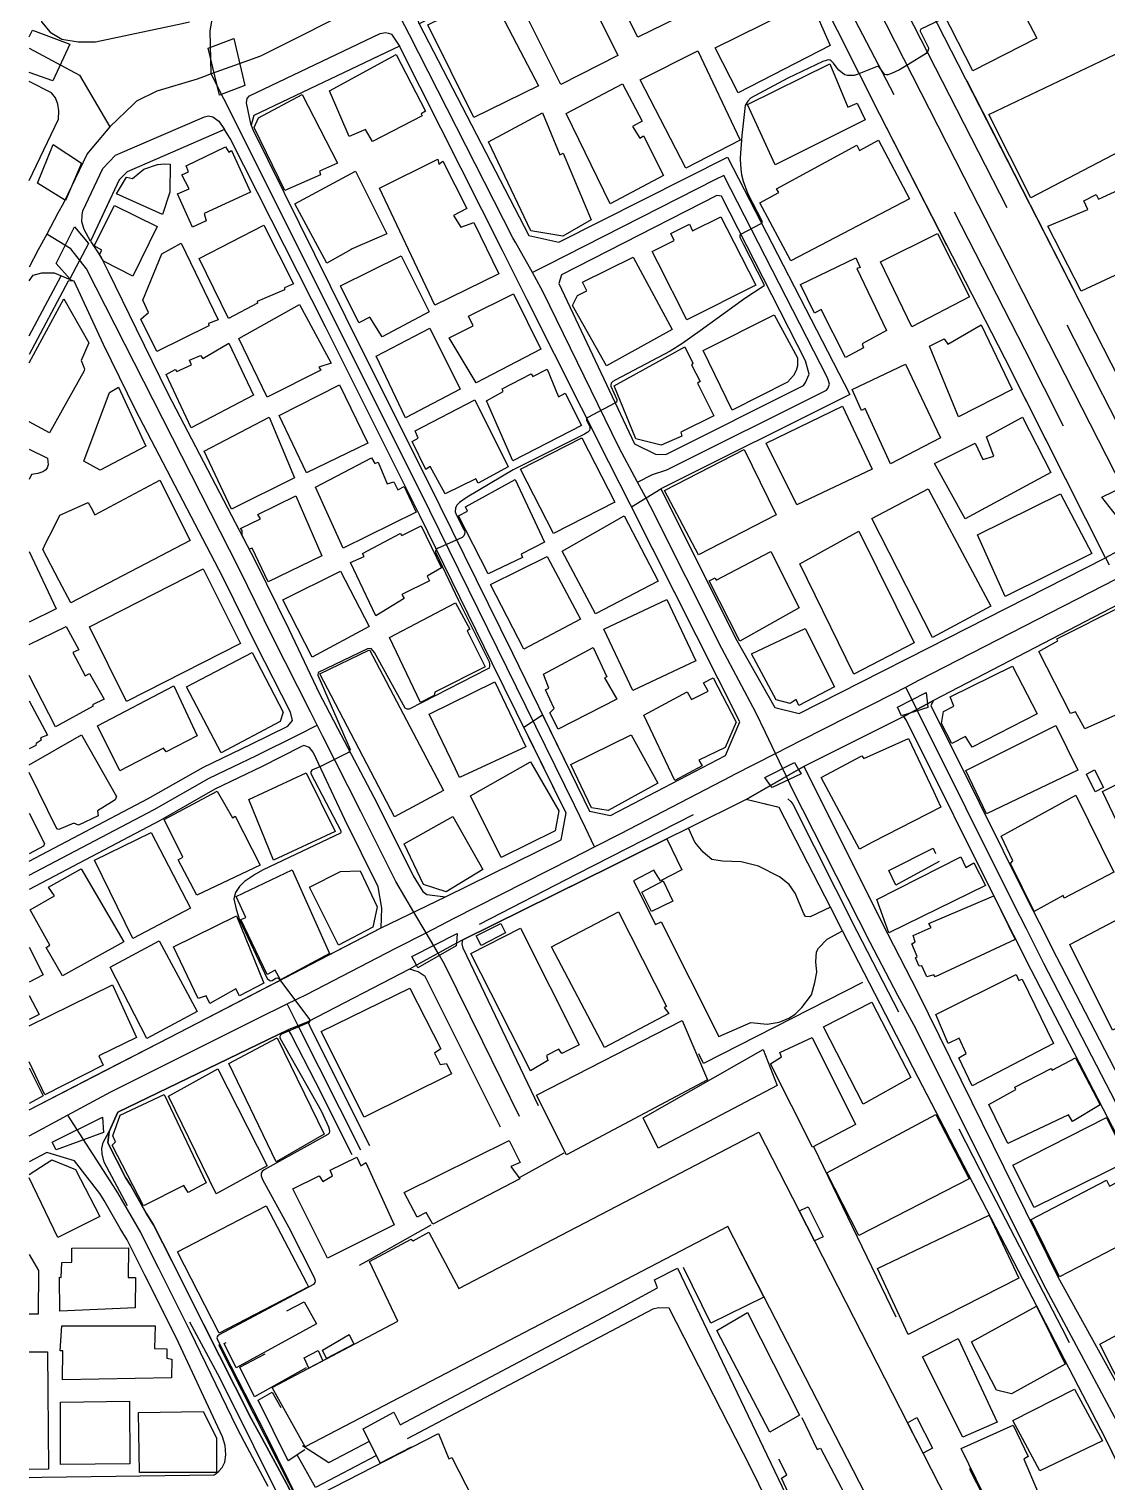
# Model space of a CAD drawing. Header units: millimetres. Extents: x 198785 to 203305, y 542885 to 545889.
# Drawn here: x 198795.4 to 198959, y 543086.5 to 543307 of the extents above; entities that cross this region are included whole.
import ezdxf

# ---------------------------------------------------------------- set-up
doc = ezdxf.new("R2010")
doc.units = ezdxf.units.MM
for name, pattern in [('FENCE_25K', [54.3, 28.7, -9.2, -16.4]), ('HIDDEN_BULD_25K', [28.8, 18.4, -10.4]), ('HIDDEN_IN_25K', [56.5, 36.5, -20])]:
    doc.linetypes.add(name, pattern=pattern)
for name, color, linetype in [('A0013114', 253, 'Continuous'), ('A0013117', 253, 'Continuous'), ('A0013118', 253, 'Continuous'), ('A0023214', 253, 'Continuous'), ('A0023217', 253, 'Continuous'), ('A0033324', 253, 'Continuous'), ('A0033327', 253, 'Continuous'), ('A0043325', 253, 'Continuous'), ('A0053326', 253, 'Continuous'), ('B0014111', 253, 'Continuous'), ('B0014112', 253, 'Continuous'), ('B0014113', 253, 'Continuous'), ('B0014115', 253, 'Continuous'), ('B0014116', 253, 'Continuous'), ('B0024120', 253, 'Continuous'), ('C0393323', 253, 'Continuous'), ('F0017111', 253, 'Continuous')]:
    doc.layers.add(name, color=color, linetype=linetype)

msp = doc.modelspace()

# ---------------------------------------------------------------- linework, layer by layer
at = {"layer": 'A0013114'}
for points in [[(198816.55, 543447.89), (198814, 543429.07), (198810.72, 543405.39), (198810.6, 543404.55), (198810.12, 543397.74), (198809.77, 543392.74), (198809.74, 543387.57), (198809.99, 543386.13), (198809.83, 543366.45), (198809.63, 543364.19), (198809.15, 543358.8), (198807.99, 543345.7), (198805.49, 543332.89), (198797.28, 543311.68), (198796.93, 543310.69), (198796.9, 543309.64), (198797.28, 543308.12), (198798.55, 543306.56), (198800.33, 543305.51), (198802.82, 543305.08), (198805.45, 543305.08), (198818.59, 543307.9), (198819.72, 543308.14)], [(198917.05, 543339.47), (198952.54, 543270.13), (198971.29, 543233.38)], [(198958.76, 543226.75), (198943.52, 543256.95), (198924.49, 543294.06), (198908.44, 543325.94), (198898.05, 543328.88), (198876.17, 543318.57), (198854.59, 543307.83)], [(198851.58, 543304.45), (198829.49, 543293.89)], [(198795.37, 543284.03), (198799.86, 543293.34), (198799.9, 543294.61), (198799.75, 543295.64), (198799.4, 543296.57), (198798.78, 543297.33), (198795.37, 543299.08)], [(198825.05, 543291.79), (198816, 543287.86), (198810.24, 543285.35), (198809.05, 543284.14), (198804.71, 543274.84)], [(198801.7, 543268.82), (198801.31, 543268.78), (198795.37, 543257.65)]]:
    msp.add_lwpolyline(points, dxfattribs=at)
at = {"layer": 'A0013117'}
for points in [[(198854.59, 543307.83), (198871.2, 543275.68), (198875.78, 543274.68), (198901.36, 543287.58), (198919.96, 543251.56), (198891.25, 543237.25), (198902.8, 543214.2), (198908.55, 543204.06), (198912.26, 543203.15), (198924.79, 543209.51), (198928.82, 543211.55), (198958.76, 543226.75)], [(198829.49, 543293.89), (198829.09, 543292.47), (198829.31, 543291.78), (198843.38, 543263.35), (198857.73, 543234.68), (198868.73, 543212.27), (198879.58, 543190.1), (198880.44, 543188.29), (198883.62, 543187.67), (198901.07, 543196.74), (198903.23, 543201.87), (198886.64, 543234.81), (198883.38, 543241.29), (198870.98, 543265.92), (198867.21, 543273.41), (198851.58, 543304.45)], [(198804.71, 543274.84), (198806.32, 543272.38), (198807.4, 543270.24), (198811.63, 543261.54), (198816.45, 543251.72), (198829.7, 543226.31), (198834.79, 543215.96), (198839.45, 543206.13), (198840.34, 543204.42), (198842.18, 543200.89), (198848.21, 543189.47), (198853.68, 543178.5), (198855.13, 543176.09), (198855.76, 543175.68), (198858.58, 543175.32), (198876.15, 543183.97), (198876.89, 543188.04), (198876.69, 543188.39), (198865.67, 543210.77), (198854.68, 543233.17), (198840.34, 543261.83), (198825.9, 543290.41), (198825.05, 543291.79)], [(198899.74, 543281.77), (198876.16, 543269.71), (198875.77, 543268.43), (198887.27, 543244.09), (198890.46, 543242.52), (198892.01, 543242.44), (198912.91, 543252.92), (198913.21, 543253.39), (198913.76, 543254.67), (198913.2, 543256.66), (198900.46, 543281.66), (198900.18, 543281.7), (198899.74, 543281.77)], [(198795.37, 543180.73), (198813.47, 543190.24), (198821.83, 543194.99), (198829.07, 543198.49), (198834.64, 543201.2), (198835.33, 543202.09), (198835.03, 543203.33), (198829.85, 543213.54), (198824.8, 543223.83), (198811.54, 543249.24), (198806.69, 543259.13), (198802.22, 543268.74), (198801.7, 543268.82)], [(198962.05, 543220.41), (198932.64, 543205.12), (198932.26, 543204.36), (198939.57, 543189.61), (198946.81, 543175.06), (198948.7, 543171.39), (198951.32, 543166.17), (198997.14, 543077.69), (199005.24, 543062.14), (199006.98, 543058.75), (199010.68, 543052.84), (199013.49, 543051.88)], [(199005.28, 543049.41), (199004.61, 543051.29), (199005.34, 543051.69), (199004.07, 543054.78), (199003.11, 543056.88), (199001.42, 543060.16), (198993.33, 543075.71), (198947.49, 543164.22), (198944.86, 543169.44), (198942.98, 543173.12), (198928.55, 543202.07), (198928.37, 543202.39), (198928.15, 543202.69), (198912.94, 543195.08), (198925.66, 543169.72), (198930.23, 543160.88), (198951.53, 543117.6), (198965.87, 543091.59), (198987.37, 543049.86), (198989.68, 543044.86)], [(198795.37, 543142.98), (198805.35, 543148.12), (198816.71, 543153.97), (198831.38, 543161.56), (198834.18, 543163.02), (198848.81, 543170.6), (198848.92, 543173.57), (198848.38, 543176.8), (198843.29, 543187.02), (198838.49, 543197.25), (198837.93, 543197.96), (198837.07, 543198.29), (198836.64, 543198.05), (198830.74, 543195.07), (198823.59, 543191.63), (198815.29, 543186.9), (198795.37, 543176.43)], [(198917, 543173.72), (198909.2, 543188.86), (198904.2, 543190.07), (198895.44, 543185.72)], [(198872.71, 543143.56), (198861.27, 543167.5), (198861.13, 543168.18), (198861.22, 543168.8), (198879.63, 543177.88), (198883.6, 543179.85), (198887.05, 543181.56), (198892.18, 543184.1)], [(198983.25, 543041.68), (198983.62, 543042.48), (198983.89, 543043.23), (198983.55, 543044.23), (198961.47, 543087.44), (198958.81, 543092.97), (198930.32, 543147.86), (198918.85, 543170.13)], [(198866.92, 543140.36), (198855.49, 543163.19), (198854.41, 543163.91), (198853.09, 543164.32), (198837.7, 543156.34), (198837.97, 543155.67), (198841.46, 543148.63), (198847.06, 543137.55)], [(198870.1, 543021.56), (198867.33, 543023.36), (198859.9, 543036.59), (198855.1, 543045.95), (198853.18, 543049.69), (198836.26, 543082.7), (198834.45, 543086.23), (198830.73, 543093.1), (198829.1, 543096.11), (198821.83, 543110.44), (198817.07, 543119.95), (198814.28, 543125.49), (198813.15, 543127.3), (198810.75, 543131.52), (198810.03, 543132.7), (198807.31, 543137.98), (198807.54, 543139.69), (198808.84, 543142.63), (198834.7, 543155.12), (198835.21, 543154.24), (198838.78, 543147.28), (198844.38, 543136.2)], [(198795.37, 543087.18), (198797.29, 543087.19), (198823.49, 543087.54), (198823.78, 543087.76), (198824.17, 543088.12), (198824.69, 543088.69), (198825.09, 543089.47), (198825.26, 543090.59), (198825.12, 543092.03), (198824.71, 543093.32), (198817.7, 543108.4), (198812.96, 543117.89), (198810.27, 543123.23), (198809.2, 543124.95), (198806.79, 543129.18), (198806.13, 543130.25), (198802.25, 543135.22), (198798.07, 543136.5), (198795.37, 543135.05)]]:
    msp.add_lwpolyline(points, dxfattribs=at)
at = {"layer": 'A0013118'}
for points in [[(198892.18, 543184.1), (198894.45, 543179.4), (198891.19, 543177.73), (198890.19, 543179.36), (198887.1, 543177.74), (198890.46, 543171.11), (198891.32, 543171.51), (198900.04, 543154.11), (198904.92, 543156.21), (198907.42, 543155.98), (198909.21, 543156.29), (198910.67, 543156.87), (198911.67, 543157.5), (198912.65, 543158.5), (198914.12, 543160.43), (198914.64, 543162.3), (198914.96, 543163.89), (198914.78, 543165.46), (198914.9, 543166.97), (198915.17, 543167.52), (198916.52, 543168.86), (198918.85, 543170.13)], [(198917, 543173.72), (198913.94, 543172.27), (198913.21, 543172.31), (198912.94, 543172.74), (198911.65, 543175.86), (198910.74, 543177.17), (198909.26, 543178.33), (198906.07, 543179.97), (198903.44, 543180.64), (198900.61, 543180.72), (198898.98, 543180.97), (198897.71, 543182.1), (198896.4, 543183.61), (198895.44, 543185.72)], [(198851.69, 543095.14), (198882.58, 543111.48), (198890.76, 543115.95), (198890.32, 543117.15), (198893.8, 543118.92), (198912.47, 543079.9), (198933.6, 543039.68), (198936.16, 543039.07), (198940.85, 543041.27)], [(198917.72, 543028.36), (198919.06, 543032.22), (198918.89, 543033.37), (198890.56, 543028.5), (198888.78, 543037.89), (198924.34, 543048.93), (198904.92, 543088.64), (198892.54, 543112.86), (198890.93, 543112.89), (198890.07, 543112.73), (198852.76, 543093)], [(198836.86, 543092.01), (198840.87, 543089.42), (198847.02, 543092.67)], [(198848.08, 543090.52), (198838.87, 543085.65), (198836.06, 543090.58)]]:
    msp.add_lwpolyline(points, dxfattribs=at)
at = {"layer": 'A0023214'}
for points in [[(198909.32, 543338.96), (198901.47, 543338.26), (198893.36, 543335.16), (198872.93, 543325.27), (198853.76, 543315.61), (198851.28, 543314.01), (198849.62, 543312.93), (198847.52, 543311.57), (198846.76, 543311.08), (198830.48, 543302.92), (198828.7, 543302.27), (198823.03, 543300.22), (198821.85, 543299.79), (198820.88, 543299.44), (198814.78, 543297.62), (198811.69, 543296.08), (198811.23, 543295.64), (198807.61, 543292.19)], [(198913.66, 543330.92), (198937.24, 543284.62), (198944.72, 543269.99), (198945.49, 543268.47), (198946.24, 543267), (198956.38, 543247.18), (198965.1, 543230.11), (198966.76, 543226.86), (198968.4, 543223.64), (198993.52, 543174.06), (198994.67, 543171.8), (198995.55, 543170.15), (199002.04, 543158.03), (199003.32, 543155.64), (199004.59, 543153.16), (199020.21, 543122.74), (199021.18, 543120.84), (199022.05, 543119.13), (199026.92, 543109.45), (199031.23, 543100.95), (199032.69, 543098.07), (199034.46, 543094.58), (199046.85, 543070.6)], [(198795.37, 543304.14), (198803.04, 543300.02), (198807.61, 543292.19)], [(198807.61, 543292.19), (198805.16, 543289.26), (198804.18, 543288.08), (198800.59, 543280.62), (198799.76, 543279.07), (198798.06, 543275.9), (198796.77, 543273.52), (198795.37, 543270.91)]]:
    msp.add_lwpolyline(points, dxfattribs=at)
at = {"layer": 'A0023217'}
for points in [[(198881.21, 543182.89), (198879.81, 543185.78), (198878.14, 543189.24), (198856.2, 543233.92), (198826.83, 543292.63), (198823.03, 543300.22), (198822.86, 543306.78), (198823.28, 543309.02), (198823.45, 543309.92), (198829.04, 543327.7), (198833.21, 543349.35), (198834.45, 543362.66), (198835.33, 543363.86), (198836.43, 543365.32), (198875.89, 543387.04), (198882.5, 543390.67)], [(198871.76, 543270.06), (198869.24, 543274.56), (198868.8, 543275.34), (198853.09, 543306.14), (198849.62, 543312.93)], [(198887.71, 543238.27), (198889.99, 543239.42), (198892.19, 543240.13), (198916.43, 543252.24), (198916.59, 543252.47), (198916.86, 543253.11), (198916.76, 543253.46), (198916.58, 543254.11), (198900.8, 543284.81), (198899.58, 543284.19), (198874.02, 543271.21), (198871.76, 543270.06)], [(198839.11, 543201.35), (198838.08, 543203.37), (198832.32, 543214.75), (198827.25, 543225.07), (198804.11, 543270.65), (198803.19, 543271.8), (198801.72, 543273.66), (198798.06, 543275.9)], [(198887.71, 543238.27), (198885.35, 543242.71), (198884.91, 543243.54), (198873.37, 543267.17), (198871.76, 543270.06)], [(198928.44, 543207.14), (198930.44, 543208.17), (198960.4, 543223.58), (198966.76, 543226.86), (198973.06, 543230.11), (198974.32, 543230.76), (199022.48, 543256.12), (199024.07, 543256.88), (199028.51, 543258.99)], [(198908.65, 543197.08), (198907.16, 543200.23), (198905.7, 543203.31), (198900.52, 543212.99), (198889.63, 543234.67), (198888.91, 543236.02), (198887.71, 543238.27)], [(198908.65, 543197.08), (198912.6, 543199.09), (198926.46, 543206.13), (198928.44, 543207.14)], [(199009.93, 543047.08), (199008.44, 543050.36), (199005.05, 543057.81), (199003.33, 543061.15), (198995.23, 543076.7), (198949.41, 543165.19), (198946.78, 543170.42), (198944.9, 543174.09), (198930.23, 543203.54), (198928.44, 543207.14)], [(198795.37, 543178.58), (198814.38, 543188.57), (198822.71, 543193.31), (198829.9, 543196.78), (198836.31, 543199.96), (198839.11, 543201.35)], [(198855.62, 543169.85), (198853.77, 543172.99), (198851.03, 543177.65), (198845.75, 543188.24), (198839.92, 543199.74), (198839.11, 543201.35)], [(198881.21, 543182.89), (198885.17, 543184.91), (198901.91, 543193.63), (198902.41, 543193.88), (198908.65, 543197.08)], [(198989.27, 543039.63), (198988.47, 543041.19), (198961.28, 543094.2), (198949.36, 543116.48), (198929.97, 543155.33), (198927.21, 543160.33), (198923.04, 543168.39), (198911.1, 543191.9), (198910.31, 543193.57), (198908.65, 543197.08)], [(198855.62, 543169.85), (198859.9, 543172.06), (198877.77, 543181.13), (198881.21, 543182.89)], [(198834.53, 543159.05), (198835.92, 543159.72), (198837.59, 543160.53), (198850.95, 543167.46), (198855.62, 543169.85)], [(198869.82, 543141.96), (198864.26, 543153.31), (198858.41, 543165.1), (198857.46, 543166.73), (198855.62, 543169.85)], [(198801.19, 543142.17), (198807.11, 543145.36), (198807.76, 543145.71), (198831.47, 543157.56), (198833.05, 543158.32), (198834.53, 543159.05)], [(198845.72, 543136.87), (198836.2, 543155.73), (198834.53, 543159.05)], [(198795.37, 543139.04), (198796.24, 543139.49), (198801.19, 543142.17)], [(198801.19, 543142.17), (198803.03, 543139.32), (198808.08, 543131.47), (198808.77, 543130.35), (198812.28, 543124.36), (198815.02, 543118.92), (198819.77, 543109.42), (198826.9, 543094.71), (198828.04, 543092.59), (198831.63, 543085.86)]]:
    msp.add_lwpolyline(points, dxfattribs=at)
at = {"layer": 'A0033324', "linetype": 'HIDDEN_IN_25K', "flags": 128}
for points in [[(198971.29, 543233.38), (198970.31, 543232.76), (198969, 543232.53), (198968.41, 543232.61), (198967.89, 543232.79), (198946.77, 543274.17), (198914.88, 543336.47), (198914.8, 543336.98), (198914.91, 543337.73), (198915.39, 543338.61), (198917.05, 543339.47), (198949.71, 543275.68), (198971.29, 543233.38)], [(198909.44, 543329.29), (198911.71, 543325.66), (198927.43, 543295.55), (198946.46, 543258.45), (198960.97, 543229.7), (198961.05, 543229.03), (198960.98, 543228.34), (198960.64, 543227.78), (198958.76, 543226.75), (198943.52, 543256.95), (198924.49, 543294.06), (198908.44, 543325.94), (198898.05, 543328.88), (198876.17, 543318.57), (198854.59, 543307.83), (198854.16, 543309.4), (198854.21, 543310.36), (198854.59, 543311.19), (198873.2, 543320.44), (198877.8, 543322.83), (198897.24, 543332.62), (198898.67, 543332.45), (198907.19, 543330.36), (198908.74, 543329.72), (198909.44, 543329.29)], [(198829.49, 543293.89), (198829.09, 543292.47), (198828.39, 543295.84), (198828.45, 543296.5), (198828.81, 543296.89), (198848.64, 543306.37), (198849.48, 543306.52), (198849.95, 543306.43), (198850.37, 543306.26), (198851.58, 543304.45), (198829.49, 543293.89)], [(198805.71, 543276.99), (198804.71, 543274.84), (198803.75, 543276.6), (198803.4, 543277.78), (198803.44, 543278.77), (198803.54, 543279.43), (198806.55, 543285.87), (198808.5, 543287.87), (198821.98, 543293.73), (198822.59, 543293.84), (198823.24, 543293.69), (198824.19, 543293.06), (198825.05, 543291.79), (198810.24, 543285.35), (198809.05, 543284.14), (198805.71, 543276.99)], [(198799.17, 543270.05), (198802.22, 543268.74), (198801.7, 543268.82), (198801.31, 543268.78), (198795.37, 543257.65)], [(198795.37, 543268.8), (198796, 543269.66), (198797.33, 543270.05), (198799.17, 543270.05)], [(198910.52, 543190.18), (198911, 543189.79), (198911.27, 543189.35), (198920.99, 543170.07), (198931.51, 543149.75), (198940.73, 543131.78), (198952.12, 543109.83), (198961.04, 543092.1), (198970.46, 543073.74), (198982.32, 543050.24), (198985.81, 543043.63), (198985.91, 543042.82), (198985.91, 543042.07), (198985.82, 543041.45), (198985.11, 543039.84), (198984.06, 543038.4), (198982.57, 543037.28), (198980.46, 543036.01), (198978.56, 543035.24), (198956.28, 543032.15), (198932.37, 543028.77), (198931.31, 543028.65), (198930.64, 543028.71), (198927.99, 543030.15), (198954.36, 543033.65), (198971.96, 543036.09), (198978.95, 543037.05), (198981.22, 543038.62), (198982.76, 543040.6), (198983.25, 543041.68), (198983.62, 543042.48), (198983.89, 543043.23), (198983.55, 543044.23), (198961.47, 543087.44), (198958.81, 543092.97), (198930.32, 543147.86), (198918.85, 543170.13), (198917, 543173.72), (198909.2, 543188.86), (198904.2, 543190.07), (198895.44, 543185.72), (198892.18, 543184.1), (198883.6, 543179.85), (198861.22, 543168.8), (198861.21, 543169.69), (198861.6, 543170.07), (198878.56, 543178.79), (198897.21, 543188.33), (198903.88, 543191.78), (198904.75, 543191.96), (198907.86, 543191.25), (198909.8, 543190.56), (198910.52, 543190.18)], [(198867.33, 543023.36), (198870.1, 543021.56), (198917.72, 543028.36), (198917.9, 543026.85), (198917.78, 543026.73), (198910.23, 543025.41), (198871.49, 543019.87), (198870.94, 543019.86), (198869.78, 543020.18), (198864.88, 543022.95), (198864.04, 543024.57), (198849.38, 543053.27), (198834.7, 543081.48), (198824.37, 543102.16), (198811.44, 543126.32), (198806.75, 543135.01), (198806.48, 543136.3), (198806.44, 543137.11), (198806.61, 543138), (198807.54, 543139.69), (198807.31, 543137.98), (198810.03, 543132.7), (198810.75, 543131.52), (198813.15, 543127.3), (198814.28, 543125.49), (198817.07, 543119.95), (198821.83, 543110.44), (198829.1, 543096.11), (198830.73, 543093.1), (198834.45, 543086.23), (198836.26, 543082.7), (198853.18, 543049.69), (198855.1, 543045.95), (198859.9, 543036.59), (198867.33, 543023.36)]]:
    msp.add_lwpolyline(points, dxfattribs=at)
at = {"layer": 'A0033327'}
msp.add_lwpolyline([(198795.37, 543260.48), (198800.24, 543269.59)], dxfattribs=at)
at = {"layer": 'A0043325'}
for points in [[(198795.37, 543305.83), (198795.87, 543306.86), (198801.57, 543304.74)], [(198828.14, 543298.47), (198824.27, 543297.01), (198822.54, 543304.12), (198826.45, 543305.61), (198828.14, 543298.47)], [(198801.57, 543304.74), (198798.99, 543299.19), (198795.37, 543300.44)], [(198803.31, 543286.68), (198800.91, 543281.02), (198796.64, 543283.63), (198799.01, 543289.5), (198803.31, 543286.68)], [(198804.37, 543274.48), (198801.55, 543269.1), (198799.47, 543271.47), (198802.28, 543276.99), (198804.37, 543274.48)], [(198966.81, 543233.21), (198962.08, 543231.04), (198958.17, 543235.98), (198963.43, 543238.51), (198966.81, 543233.21)], [(198929.05, 543203.18), (198927.8, 543202.78), (198927.17, 543204.1), (198931.53, 543206.31), (198931.71, 543204.62), (198931.77, 543204.05), (198929.05, 543203.18)], [(198912.54, 543193.97), (198908.15, 543191.89), (198907.92, 543192.2), (198907.02, 543193.4), (198911.54, 543195.7), (198912.16, 543194.63), (198912.54, 543193.97)], [(198860.2, 543167.88), (198854.39, 543164.52), (198854.18, 543164.92), (198853.47, 543166.25), (198860.36, 543169.76), (198860.23, 543168.25), (198860.2, 543167.88)], [(198806.68, 543139.52), (198799.47, 543136.91), (198798.87, 543138.07), (198806.53, 543141.87), (198806.68, 543139.52)]]:
    msp.add_lwpolyline(points, dxfattribs=at)
at = {"layer": 'A0053326'}
for points in [[(198795.37, 543142.98), (198816.71, 543153.97), (198848.81, 543170.6), (198858.58, 543175.32), (198876.15, 543183.97), (198876.89, 543188.04), (198876.69, 543188.39), (198870.45, 543201.06), (198873.29, 543202.95), (198879.58, 543190.1), (198880.44, 543188.29), (198883.62, 543187.67), (198901.07, 543196.74), (198903.23, 543201.87), (198886.8, 543234.5), (198891.25, 543237.25), (198902.8, 543214.2), (198908.55, 543204.06)], [(198908.55, 543204.06), (198912.26, 543203.15), (198924.79, 543209.51), (198928.82, 543211.55), (198958.76, 543226.75), (198959.29, 543225.72)], [(198962.05, 543220.41), (198932.64, 543205.12), (198931.71, 543204.62), (198929.05, 543203.18), (198928.15, 543202.69), (198912.94, 543195.08), (198912.16, 543194.63), (198907.92, 543192.2), (198904.2, 543190.07), (198895.44, 543185.72), (198892.18, 543184.1), (198887.05, 543181.56), (198883.6, 543179.85), (198879.63, 543177.88), (198861.22, 543168.8), (198860.23, 543168.25), (198854.18, 543164.92), (198853.09, 543164.32), (198837.7, 543156.34), (198834.7, 543155.12), (198808.84, 543142.63), (198807.54, 543139.69), (198807.31, 543137.98), (198810.03, 543132.7), (198810.75, 543131.52), (198813.15, 543127.3), (198814.28, 543125.49), (198817.07, 543119.95), (198821.83, 543110.44), (198829.1, 543096.11), (198834.45, 543086.23)], [(198993.33, 543075.71), (198947.49, 543164.22), (198944.86, 543169.44), (198942.98, 543173.12), (198928.55, 543202.07), (198928.37, 543202.39), (198928.15, 543202.69), (198929.05, 543203.18), (198931.71, 543204.62), (198932.64, 543205.12), (198932.26, 543204.36), (198939.57, 543189.61), (198946.81, 543175.06), (198948.7, 543171.39), (198951.32, 543166.17), (198997.14, 543077.69)], [(198983.55, 543044.23), (198961.47, 543087.44), (198958.81, 543092.97), (198930.32, 543147.86), (198918.85, 543170.13), (198917, 543173.72), (198909.2, 543188.86), (198904.2, 543190.07), (198907.92, 543192.2), (198912.16, 543194.63), (198912.94, 543195.08), (198925.66, 543169.72), (198930.23, 543160.88), (198951.53, 543117.6), (198965.87, 543091.59), (198987.37, 543049.86)], [(198795.37, 543087.18), (198797.29, 543087.19), (198823.49, 543087.54), (198823.78, 543087.76), (198824.17, 543088.12), (198824.69, 543088.69), (198825.09, 543089.47), (198825.26, 543090.59), (198825.12, 543092.03), (198824.71, 543093.32), (198817.7, 543108.4), (198812.96, 543117.89), (198810.27, 543123.23), (198809.2, 543124.95), (198806.79, 543129.18), (198806.13, 543130.25), (198802.25, 543135.22), (198798.07, 543136.5), (198795.37, 543135.05)]]:
    msp.add_lwpolyline(points, dxfattribs=at)
at = {"layer": 'B0014111'}
for points in [[(198909.66, 543315.87), (198907.86, 543314.94), (198907.33, 543315.74), (198897.39, 543310.38), (198897.46, 543309.66), (198896.28, 543309.07), (198895.78, 543309.7), (198887.77, 543305.78), (198883.18, 543314.94), (198904.68, 543325.75), (198909.66, 543315.87)], [(198884.73, 543303), (198876.08, 543298.63), (198868.27, 543314.23), (198877.09, 543318.44), (198884.73, 543303)], [(198872.68, 543298.42), (198862.89, 543293.62), (198855.9, 543307.68), (198865.42, 543312.38), (198872.68, 543298.42)], [(198916.94, 543304.52), (198902.98, 543297.35), (198899.53, 543304.21), (198913.96, 543311.32), (198916.94, 543304.52)], [(198855.02, 543293.85), (198847.48, 543289.96), (198846.45, 543291.81), (198843.97, 543290.72), (198840.97, 543297.68), (198851.1, 543303.19), (198855.53, 543294.59), (198854.88, 543294.17), (198855.02, 543293.85)], [(198916.9, 543301.78), (198919.62, 543295.16), (198921.05, 543295.8), (198922.27, 543293.23), (198908.63, 543286.44), (198904.4, 543295.6), (198916.9, 543301.78)], [(198839.59, 543284.92), (198834.18, 543282.55), (198829.56, 543292.07), (198830.18, 543293.57), (198836.82, 543297.08), (198842.18, 543286.67), (198839.46, 543285.44), (198839.59, 543284.92)], [(198825.2, 543289.17), (198825.67, 543288.37), (198826.12, 543288.62), (198828.97, 543282.26), (198821.95, 543279.03), (198822.23, 543277.94), (198820.18, 543276.98), (198817.92, 543282.03), (198819.67, 543282.77), (198818.54, 543284.92), (198819.56, 543285.34), (198819.24, 543286.27), (198825.2, 543289.17)], [(198816.81, 543286.54), (198816.76, 543282.27), (198815.63, 543278.89), (198808.62, 543282.02), (198810.17, 543284.53), (198811.08, 543284.36), (198812.78, 543285.78), (198814.84, 543286.49), (198815.9, 543286.58), (198816.81, 543286.54)], [(198963.32, 543283.78), (198969.55, 543271.64), (198962.03, 543267.84), (198960.91, 543269.97), (198955.08, 543267.27), (198950.01, 543277.1), (198956.06, 543279.63), (198955.46, 543280.94), (198957.31, 543281.92), (198957.68, 543281.19), (198963.32, 543283.78)], [(198814.83, 543277.06), (198811.1, 543269.52), (198806.65, 543271.79), (198806.07, 543272.83), (198806.44, 543273.49), (198805.26, 543274.13), (198808.36, 543280.27), (198814.83, 543277.06)], [(198938.12, 543266.41), (198929.34, 543261.85), (198924.58, 543271.7), (198933.24, 543276.01), (198938.12, 543266.41)], [(198795.37, 543256.38), (198800.63, 543266.1), (198804.45, 543259.39), (198803.28, 543256.74), (198803.8, 543255.46), (198803.72, 543255.14)], [(198939.86, 543262.16), (198944.57, 543252.31), (198936.45, 543248.15), (198932.05, 543258.9), (198934.25, 543260.02), (198934.83, 543259.2), (198939.86, 543262.16)], [(198803.72, 543255.14), (198798.48, 543245.74), (198795.37, 543247.4)], [(198795.37, 543243.27), (198798.15, 543241.91), (198798.28, 543240.89), (198798.12, 543240.42), (198797.93, 543240.13), (198797.44, 543239.81), (198796.68, 543239.59), (198795.75, 543239.44)], [(198795.75, 543239.44), (198795.37, 543238.66)], [(198956.66, 543227.41), (198943.54, 543220.91), (198939.32, 543230.24), (198951.92, 543236.5), (198956.66, 543227.41)], [(198968.51, 543205.88), (198961.92, 543202.26), (198961.18, 543203.3), (198955.62, 543200.82), (198954.19, 543203.39), (198953.46, 543203.11), (198948.64, 543212.55), (198951.52, 543214.15), (198951.38, 543214.47), (198961.42, 543219.55), (198968.51, 543205.88)], [(198948.37, 543203.06), (198938.52, 543198.03), (198937.5, 543199.63), (198935.42, 543198.59), (198933.87, 543201.63), (198934.17, 543203.46), (198935.75, 543204.25), (198935.16, 543205.66), (198944.64, 543210.33), (198948.37, 543203.06)], [(198899.18, 543208.53), (198902.67, 543201.83), (198901.02, 543197.95), (198897.04, 543196.07), (198897.54, 543195.17), (198893.37, 543192.97), (198888.66, 543202.88), (198895.24, 543206.41), (198895.89, 543205.26), (198898.44, 543206.54), (198897.75, 543207.77), (198899.18, 543208.53)], [(198890.81, 543192.57), (198883.27, 543188.42), (198880.73, 543188.79), (198877.61, 543195.37), (198886.78, 543199.89), (198890.81, 543192.57)], [(198928.87, 543199.33), (198932.63, 543191.35), (198933.77, 543188.94), (198923.41, 543183.59), (198921.39, 543182.55), (198915.61, 543193.42), (198921.78, 543196.71), (198922.07, 543196.3), (198928.87, 543199.33)], [(198975.58, 543191.68), (198961.51, 543184.49), (198958.29, 543191.28), (198972.2, 543198.31), (198975.58, 543191.68)], [(198864.24, 543179.46), (198858.66, 543176.07), (198855.22, 543177.19), (198852.31, 543183.33), (198859.71, 543187.49), (198864.24, 543179.46)], [(198936.79, 543181.35), (198937.57, 543179.75), (198938.77, 543180.44), (198940.56, 543177.04), (198925.88, 543169.83), (198924.04, 543174.88), (198936.79, 543181.35)], [(198840.96, 543166.7), (198833.53, 543162.71), (198832.7, 543164.15), (198831.52, 543163.53), (198827.5, 543171.86), (198828.26, 543172.18), (198826.79, 543175.34), (198835.28, 543179.4), (198840.96, 543166.7)], [(198830.98, 543162.19), (198827.29, 543160.25), (198826.74, 543161.32), (198822.8, 543159.12), (198822.25, 543160.25), (198821.03, 543159.87), (198817.29, 543167.69), (198826.84, 543172.44), (198830.98, 543162.19)], [(198820.86, 543157.91), (198813.22, 543153.8), (198807.69, 543164.61), (198815.11, 543168.61), (198820.86, 543157.91)], [(198878.88, 543152.85), (198876.24, 543151.5), (198875.78, 543152.19), (198873.9, 543151.24), (198874.09, 543150.46), (198871.49, 543148.91), (198862.4, 543166.7), (198869.94, 543170.56), (198878.88, 543152.85)], [(198795.37, 543155.72), (198808.01, 543161.93), (198811.69, 543153.93), (198805.94, 543151.15), (198806.64, 543149.75)], [(198856.9, 543151.57), (198857.79, 543149.84), (198858.74, 543150), (198859.49, 543148.43), (198846.21, 543141.88), (198839.69, 543154.87), (198853.15, 543161.42), (198857.86, 543152.21), (198856.9, 543151.57)], [(198898.36, 543147.52), (198876.94, 543136.14), (198872.37, 543145.2), (198894.51, 543156.54), (198898.36, 543147.52)], [(198840.16, 543139.29), (198832.87, 543135.07), (198825.71, 543150.01), (198833.04, 543153.89), (198840.16, 543139.29)], [(198908.91, 543146.65), (198890.83, 543137.14), (198888.6, 543141.74), (198906.79, 543152.14), (198908.91, 543146.65)], [(198806.64, 543149.75), (198797.74, 543145.25), (198795.37, 543150.28)], [(198795.37, 543149.36), (198797.51, 543145.09), (198795.37, 543143.94)], [(198831.5, 543134.48), (198823.77, 543130.21), (198816.51, 543145.03), (198824.04, 543149.21), (198831.5, 543134.48)], [(198822.26, 543131.88), (198819.5, 543130.42), (198818.88, 543131.46), (198812.74, 543128.42), (198807.98, 543137.63), (198808.49, 543138.09), (198808.1, 543139.03), (198809.22, 543142.15), (198815.89, 543145.32), (198822.26, 543131.88)], [(198936.84, 543056.38), (198901.41, 543125.26), (198837.3, 543091.83), (198832.29, 543100.84), (198851.36, 543110.87), (198847.03, 543119.93), (198853.39, 543123.31), (198853.65, 543123.09), (198856.07, 543124.42), (198860.58, 543115.87), (198906.14, 543139.59), (198912.25, 543127.63)], [(198795.37, 543133.15), (198798.84, 543135.37), (198802.44, 543133.91), (198806.11, 543126.79)], [(198806.11, 543126.79), (198799.74, 543123.6), (198795.37, 543132.63)], [(198912.25, 543127.63), (198942.87, 543067.71)], [(198857.52, 543093.83), (198859.09, 543090), (198859.55, 543090.19), (198875.48, 543059.05), (198858.62, 543050.04), (198856.65, 543054.21), (198853.61, 543052.64), (198837.67, 543083.68), (198857.52, 543093.83)]]:
    msp.add_lwpolyline(points, dxfattribs=at)
at = {"layer": 'B0014112'}
for points in [[(198873.29, 543294.3), (198875.95, 543287.96), (198876.45, 543288.2), (198880.68, 543278.05), (198876.41, 543275.59), (198871.53, 543276.41), (198865.09, 543289.9), (198873.29, 543294.3)], [(198844.25, 543273.55), (198840.56, 543271.5), (198835.69, 543280.48), (198844.92, 543285.44), (198849.65, 543275.97), (198844.4, 543273.65), (198844.25, 543273.55)], [(198830.03, 543265.41), (198825.63, 543263.12), (198821.19, 543272.18), (198831.02, 543277.27), (198835.5, 543268.35), (198834.16, 543267.73), (198834.14, 543267.45), (198829.97, 543265.66), (198830.03, 543265.41)], [(198921.02, 543270.7), (198925.53, 543261.26), (198921.82, 543259.26), (198922, 543258.63), (198919.28, 543257.19), (198915.58, 543264.47), (198914.56, 543263.92), (198912.45, 543268.25), (198920.84, 543272.33), (198921.53, 543270.86), (198921.02, 543270.7)], [(198910.51, 543253.41), (198902.09, 543249.16), (198897.68, 543258.26), (198908.45, 543263.63), (198912.01, 543257.13), (198911.98, 543255.89), (198911.81, 543255.18), (198911.4, 543254.43), (198910.51, 543253.41)], [(198894.47, 543245.21), (198891.33, 543243.87), (198887.47, 543244.85), (198884.16, 543252.88), (198894.92, 543258.79), (198896.13, 543256.31), (198895.91, 543256.06), (198897.22, 543253.54), (198896.81, 543253.3), (198899.31, 543248.31), (198894.29, 543245.82), (198894.47, 543245.21)], [(198874.02, 543255.38), (198875.74, 543251.22), (198876.72, 543251.78), (198879.23, 543246.83), (198868.79, 543241.51), (198864.78, 543250.6), (198867.31, 543252.04), (198867.18, 543252.43), (198871.59, 543254.7), (198871.85, 543254.27), (198874.02, 543255.38)], [(198928.4, 543256.16), (198933.72, 543245), (198926.13, 543241.04), (198922.26, 543249.44), (198921.72, 543249.12), (198920.3, 543252.32), (198928.4, 543256.16)], [(198813.09, 543243.71), (198806.16, 543240.08), (198803.68, 543241.45), (198807.56, 543251.86), (198808.93, 543252.67), (198813.09, 543243.71)], [(198846.79, 543244.19), (198837.5, 543239.68), (198833.33, 543248.36), (198842.49, 543253.05), (198846.79, 543244.19)], [(198863.02, 543250.75), (198868.1, 543240.6), (198863.56, 543238.12), (198863.17, 543238.78), (198858.54, 543236.48), (198856.27, 543240.65), (198855.59, 543240.19), (198853.54, 543244.41), (198854.45, 543244.95), (198853.96, 543246.06), (198863.02, 543250.75)], [(198835.65, 543238.91), (198826.11, 543234.17), (198821.95, 543242.94), (198831.82, 543248.1), (198835.65, 543238.91)], [(198923.34, 543240.22), (198911.88, 543234.8), (198907.24, 543244.16), (198918.82, 543249.77), (198923.34, 543240.22)], [(198946.16, 543248.14), (198950.47, 543239.73), (198937.45, 543232.69), (198932.79, 543241.09), (198938.98, 543244.15), (198940.13, 543241.71), (198941.82, 543242.22), (198940.71, 543245.13), (198946.16, 543248.14)], [(198847.35, 543241.94), (198847.84, 543241.06), (198848.37, 543241.31), (198849.72, 543237.98), (198850.73, 543238.29), (198851.32, 543237.09), (198852.29, 543237.57), (198854.13, 543233.7), (198843.02, 543228.24), (198838.85, 543237.51), (198847.35, 543241.94)], [(198908.77, 543233.3), (198896.99, 543227.22), (198891.83, 543237.01), (198903.89, 543243.21), (198908.77, 543233.3)], [(198870.25, 543226.82), (198865.03, 543224.34), (198860.57, 543233.15), (198861.92, 543233.83), (198861.61, 543234.53), (198869.16, 543238.66), (198873.6, 543229.12), (198870.05, 543227.34), (198870.25, 543226.82)], [(198835.86, 543236.19), (198839.83, 543227.06), (198831.66, 543223.14), (198829.23, 543228.25), (198828.8, 543228.09), (198827.72, 543230.21), (198827.71, 543230.89), (198827.46, 543231.24), (198830.5, 543232.68), (198830.11, 543233.35), (198835.86, 543236.19)], [(198890.84, 543223.23), (198881.36, 543218.27), (198876.26, 543227.77), (198885.67, 543233.15), (198890.84, 543223.23)], [(198854.87, 543231.64), (198857.99, 543225.27), (198855.78, 543223.98), (198856.14, 543223.27), (198851.93, 543221.18), (198852.32, 543220.6), (198847.98, 543217.98), (198844.14, 543226.04), (198846.23, 543226.96), (198845.97, 543227.43), (198851.68, 543230.45), (198851.93, 543230.16), (198854.87, 543231.64)], [(198795.37, 543227.72), (198799.48, 543219.03)], [(198827.47, 543213.76), (198810.18, 543204.94), (198804.53, 543216.29), (198821.78, 543225.12), (198827.47, 543213.76)], [(198799.48, 543219.03), (198795.37, 543217.01)], [(198795.37, 543213.59), (198800.98, 543216.32), (198802.9, 543212.8), (198802.03, 543212.37)], [(198884.57, 543205.32), (198875.66, 543200.75), (198874.41, 543203.21), (198875.05, 543203.87), (198873.73, 543206.71), (198874.25, 543206.96), (198873.45, 543209.13), (198881.01, 543213.13), (198883.04, 543208.72), (198882.73, 543208.54), (198884.57, 543205.32)], [(198802.03, 543212.37), (198803.88, 543208.87), (198804.56, 543209.21), (198806.77, 543205.31), (198804.99, 543204.47), (198805.11, 543204.27), (198799.39, 543201.09), (198795.37, 543208.9)], [(198833.5, 543201.9), (198824.51, 543197.17), (198819.29, 543207.18), (198829.24, 543212.38), (198833.96, 543203.34), (198833.5, 543201.9)], [(198820.87, 543199.75), (198816.18, 543197.29), (198815.76, 543197.85), (198809.13, 543194.43), (198805.75, 543201.24), (198817.32, 543207.34), (198820.87, 543199.75)], [(198795.37, 543195.35), (198803.31, 543199.91), (198808.63, 543190.52), (198808.43, 543190.04), (198807.89, 543189.65), (198805.75, 543188.34), (198805.88, 543187.6)], [(198954.53, 543194.54), (198940.69, 543187.89), (198937.57, 543194.48), (198951.21, 543201.31), (198954.53, 543194.54)], [(198805.88, 543187.6), (198802.86, 543186.16), (198802.18, 543186.51), (198799.89, 543185.52), (198799.6, 543185.65), (198795.37, 543194.17)], [(198823.9, 543191.36), (198826.25, 543187.28), (198826.66, 543187.57), (198830.46, 543180.09), (198820.83, 543175.55), (198817.98, 543180.94), (198818.71, 543181.31), (198815.87, 543187.06), (198823.9, 543191.36)], [(198795.37, 543188.02), (198797.73, 543183.4), (198797.56, 543182.99)], [(198819.85, 543173.56), (198811.12, 543168.98), (198805.32, 543180.86), (198813.88, 543185.09), (198819.85, 543173.56)], [(198797.56, 543182.99), (198795.37, 543181.84)], [(198809.76, 543168.49), (198800.46, 543163.3), (198797.99, 543167.6), (198798.51, 543167.95), (198795.52, 543173.34), (198799.21, 543175.45), (198798.34, 543176.79), (198803.3, 543179.56), (198809.76, 543168.49)], [(198945.02, 543168.82), (198932.89, 543163.15), (198932.68, 543163.46), (198931.65, 543163.16), (198930.85, 543164.85), (198930.46, 543164.76), (198929.89, 543166.02), (198930.15, 543166.27), (198929.37, 543168.18), (198929.84, 543168.46), (198929.54, 543169.42), (198932.31, 543170.67), (198931.93, 543171.25), (198941.79, 543175.44), (198945.02, 543168.82)], [(198795.37, 543167.68), (198797.53, 543163.47)], [(198797.53, 543163.47), (198795.37, 543162.34)], [(198929.18, 543147.88), (198921.96, 543143.84), (198915.97, 543155.56), (198923.27, 543159.3), (198929.18, 543147.88)], [(198954.21, 543150.84), (198957.93, 543143.73), (198953.72, 543141.18), (198953.16, 543142.2), (198943.93, 543137.85), (198941.04, 543143.77), (198945.12, 543146.03), (198944.97, 543146.41), (198950.48, 543149.23), (198950.66, 543148.97), (198954.21, 543150.84)], [(198963.14, 543133.35), (198968.46, 543123.29), (198962.57, 543120.19), (198961.31, 543122.59), (198951.79, 543117.61), (198947.46, 543126.33), (198958.89, 543132.3), (198959.35, 543131.4), (198963.14, 543133.35)], [(198810.46, 543122.04), (198810.41, 543117.54), (198811.54, 543117.51), (198811.46, 543112.92), (198800.03, 543112.43), (198800.01, 543117.55), (198800.23, 543117.54), (198800.34, 543119.77), (198801.84, 543119.85), (198801.88, 543121.96), (198810.46, 543122.04)], [(198952.61, 543104.38), (198944.5, 543099.86), (198942.2, 543100.39), (198938.41, 543107.75), (198948.29, 543113.15), (198952.61, 543104.38)], [(198942.32, 543095.57), (198937.12, 543093.29), (198930.99, 543105.49), (198936.38, 543108.24), (198942.32, 543095.57)], [(198958.3, 543092.74), (198948.77, 543088.19), (198944.7, 543095.83), (198954.05, 543100.57), (198958.3, 543092.74)], [(198810.66, 543089.25), (198800.15, 543089.14), (198800.16, 543098.59), (198810.59, 543098.76), (198810.66, 543089.25)], [(198823.81, 543093.17), (198823.82, 543087.89), (198812.11, 543087.92), (198812, 543097.04), (198821.78, 543097.19), (198823.81, 543093.17)], [(198947.53, 543082.25), (198942.58, 543079.89), (198936.86, 543091.54), (198944.73, 543095.11), (198947, 543090.33), (198946.37, 543089.96), (198948.43, 543085.08), (198946.56, 543084.04), (198947.53, 543082.25)]]:
    msp.add_lwpolyline(points, dxfattribs=at)
at = {"layer": 'B0014113'}
for points in [[(198948.31, 543305.66), (198938.62, 543300.68), (198929.62, 543318.33), (198939.24, 543323.06), (198948.31, 543305.66)], [(198964.64, 543302.78), (198965.01, 543301.7), (198966.79, 543302.53), (198968.41, 543299.16), (198967.45, 543298.7), (198969.98, 543293.22), (198947.41, 543281.4), (198941.05, 543294.04), (198964.44, 543305.2), (198965.33, 543303.21), (198964.64, 543302.78)], [(198903.29, 543290.19), (198895.06, 543285.9), (198888.1, 543299.35), (198896.9, 543303.75), (198903.29, 543290.19)], [(198886.98, 543292.24), (198888.05, 543290.49), (198888.64, 543290.85), (198891.64, 543284.78), (198883.56, 543280.48), (198876.89, 543294.22), (198885.46, 543298.71), (198888.41, 543293.03), (198886.98, 543292.24)], [(198924.32, 543290.15), (198928.98, 543281.25), (198910.97, 543271.83), (198906.28, 543280.64), (198909.15, 543282.2), (198908.83, 543282.79), (198921, 543289.42), (198921.41, 543288.62), (198924.32, 543290.15)], [(198857.41, 543287.27), (198857.56, 543286.55), (198858.17, 543286.96), (198861.81, 543279.8), (198859.77, 543278.75), (198860.91, 543276.94), (198862.86, 543277.65), (198866.69, 543269.87), (198856.96, 543265.11), (198848.57, 543282.89), (198857.41, 543287.27)], [(198901.28, 543276.74), (198905.68, 543268.17), (198895.19, 543262.91), (198890.8, 543271.58), (198889.95, 543273.27), (198893.26, 543274.94), (198892.77, 543275.99), (198895.6, 543277.4), (198896.07, 543276.42), (198900.36, 543278.54), (198901.28, 543276.74)], [(198822.66, 543261.97), (198814.74, 543258.1), (198812.31, 543263), (198813.49, 543264), (198812.64, 543265.88), (198815.52, 543272.93), (198818.44, 543274.51), (198824.07, 543262.89), (198822.63, 543262.35), (198822.66, 543261.97)], [(198856.12, 543264.12), (198848.96, 543260.31), (198847.11, 543263.31), (198845.42, 543262.44), (198842.64, 543268.07), (198851.87, 543272.62), (198856.12, 543264.12)], [(198892.97, 543261.45), (198883.01, 543255.89), (198877.87, 543265.08), (198878.61, 543266.6), (198880.03, 543267.3), (198879.35, 543268.59), (198887.04, 543272.39), (198892.97, 543261.45)], [(198873.07, 543258.45), (198863.25, 543253.32), (198859.15, 543260.17), (198862.79, 543261.98), (198862.06, 543263.44), (198868.89, 543266.84), (198873.07, 543258.45)], [(198839.64, 543255.24), (198831.53, 543251.15), (198827.2, 543260.04), (198836.42, 543265.22), (198841.2, 543256.31), (198839.37, 543255.69), (198839.64, 543255.24)], [(198860.82, 543252.35), (198852.52, 543248.03), (198848.03, 543257.36), (198856.2, 543261.61), (198860.82, 543252.35)], [(198825.71, 543259.35), (198829.46, 543251.47), (198819.96, 543246.51), (198816.18, 543254.6), (198817.57, 543255.37), (198817.81, 543255.07), (198820.01, 543256.05), (198819.74, 543256.77), (198821.41, 543257.48), (198821.73, 543257.01), (198825.71, 543259.35)], [(198884.29, 543235.22), (198874.98, 543230.46), (198869.98, 543240.23), (198879.28, 543244.99), (198884.29, 543235.22)], [(198815.21, 543238.58), (198819.83, 543229.42), (198801.7, 543219.94), (198799.95, 543223.28), (198797.46, 543228.01), (198797.44, 543228.04), (198797.93, 543229.02), (198799.06, 543231.29), (198800.02, 543233.23), (198800.95, 543233.64), (198804.33, 543235.16), (198804.79, 543234.33), (198805.36, 543233.3), (198815.21, 543238.58)], [(198941.33, 543219.44), (198932.5, 543214.67), (198923.27, 543232.72), (198931.85, 543237.26), (198941.33, 543219.44)], [(198929.71, 543213.88), (198920.55, 543209.08), (198912.34, 543225.84), (198921.3, 543230.82), (198929.71, 543213.88)], [(198879.07, 543217.46), (198870.45, 543212.89), (198865.42, 543222.7), (198874.02, 543226.99), (198879.07, 543217.46)], [(198907.96, 543227.73), (198912.27, 543219.18), (198903.27, 543214.09), (198898.62, 543223.25), (198899.51, 543223.71), (198899.65, 543223.36), (198907.96, 543227.73)], [(198846.97, 543216.35), (198838.33, 543211.68), (198833.9, 543220.41), (198842.66, 543224.73), (198846.97, 543216.35)], [(198856.87, 543205.89), (198854.76, 543204.81), (198850.08, 543214.69), (198860.09, 543219.91), (198862.25, 543215.96), (198861.89, 543215.68), (198864.59, 543210.24), (198856.97, 543206.35), (198856.87, 543205.89)], [(198896.57, 543211.11), (198887.02, 543206.6), (198882.61, 543215.95), (198892.17, 543220.45), (198896.57, 543211.11)], [(198917.61, 543207.2), (198912.22, 543204.33), (198911.78, 543205.24), (198910.88, 543204.66), (198908.78, 543205.19), (198905.02, 543212.21), (198913.18, 543216.04), (198917.61, 543207.2)], [(198858.29, 543191.42), (198850.86, 543187.45), (198839.48, 543209.18), (198847.04, 543212.8), (198858.29, 543191.42)], [(198870.78, 543198.08), (198860.7, 543193.41), (198860.07, 543194.72), (198856.08, 543203.03), (198866.08, 543207.92), (198868.86, 543202.1), (198870.78, 543198.08)], [(198795.37, 543205.06), (198798.18, 543199.86), (198797.09, 543199.46), (198797.19, 543199.07), (198796.44, 543198.6), (198796.39, 543198.28)], [(198796.39, 543198.28), (198795.37, 543197.77)], [(198875.24, 543185.33), (198867.01, 543181.26), (198862.37, 543190.62), (198871.48, 543195.78), (198875.8, 543188.35), (198875.24, 543185.33)], [(198841.81, 543185.21), (198832.45, 543180.89), (198828.72, 543190.09), (198837.45, 543194.15), (198841.81, 543185.21)], [(198960.01, 543179.04), (198952.49, 543175.11), (198952.31, 543175.5), (198947.9, 543173.09), (198944.31, 543180.35), (198944.71, 543180.75), (198942.91, 543184.51), (198954.23, 543190.74), (198960.01, 543179.04)], [(198847.57, 543170.7), (198842.35, 543167.99), (198837.93, 543176.77), (198842.65, 543179.13), (198845.64, 543179.23), (198848.2, 543173.76), (198847.57, 543170.7)], [(198892.47, 543157.61), (198882.69, 543152.43), (198874.67, 543167.73), (198884.81, 543173.04), (198892.1, 543158.63), (198891.77, 543158.5), (198892.47, 543157.61)], [(198971.17, 543160.75), (198959.8, 543155.07), (198953.35, 543168.09), (198964.02, 543173.68), (198971.17, 543160.75)], [(198945.19, 543163.52), (198945.61, 543162.59), (198946.08, 543162.81), (198950.85, 543153.04), (198938.51, 543146.62), (198936.51, 543150.87), (198937.58, 543151.53), (198936.52, 543153.84), (198934.85, 543153.03), (198932.99, 543157.46), (198945.19, 543163.52)], [(198920.8, 543140.72), (198914.29, 543137.31), (198907.92, 543149.97), (198909.57, 543151.03), (198909.34, 543151.67), (198914.21, 543153.96), (198920.8, 543140.72)], [(198938.06, 543132.47), (198921.32, 543123.91), (198916.48, 543133.41), (198933.01, 543142.26), (198938.06, 543132.47)], [(198962.17, 543135.17), (198947.9, 543128.15), (198944.7, 543134.58), (198958.92, 543141.79), (198962.17, 543135.17)], [(198869.87, 543132.5), (198856.63, 543125.62), (198855.66, 543127.38), (198854.26, 543126.7), (198852.32, 543130.41), (198868.25, 543138.32), (198869.9, 543134.97), (198868.49, 543134.39), (198869.87, 543132.5)], [(198845.14, 543135.77), (198845.75, 543134.48), (198846.47, 543134.98), (198850.76, 543125.53), (198840.65, 543120.43), (198835.42, 543130.96), (198839.39, 543132.95), (198839.94, 543132.09), (198841.43, 543132.96), (198841.07, 543133.82), (198845.14, 543135.77)], [(198837.78, 543116.12), (198824.22, 543109.05), (198824.16, 543109.18), (198823.11, 543111.23), (198817.89, 543121.4), (198823.17, 543124.13), (198831.38, 543128.37), (198837.48, 543116.7), (198837.78, 543116.12)], [(198945.58, 543117.42), (198928.81, 543108.88), (198924.16, 543118.89), (198941.07, 543126.96), (198945.58, 543117.42)], [(198978.13, 543102.44), (198964.18, 543094.99), (198957.91, 543107.42), (198971.89, 543114.91), (198978.13, 543102.44)], [(198816.97, 543102.26), (198800.44, 543101.98), (198800.5, 543106.36), (198800.09, 543106.39), (198800.33, 543110.17), (198814.51, 543110.19), (198814.43, 543106.76), (198816.28, 543106.7), (198816.3, 543105.27), (198817.04, 543105.14), (198816.97, 543102.26)], [(198795.37, 543106.25), (198798.15, 543106.25), (198798.32, 543088.41)], [(198798.32, 543088.41), (198795.37, 543088.38)]]:
    msp.add_lwpolyline(points, dxfattribs=at)
at = {"layer": 'B0014115'}
msp.add_lwpolyline([(198795.37, 543121.01), (198796.78, 543118.59), (198796.74, 543111.95), (198795.37, 543111.94)], dxfattribs=at)
at = {"layer": 'B0014116', "linetype": 'HIDDEN_BULD_25K', "flags": 128}
for points in [[(198958.44, 543191.89), (198957.19, 543191.26), (198955.85, 543193.93), (198957.1, 543194.56), (198958.44, 543191.89)], [(198933.52, 543180.66), (198926.95, 543177.07), (198925.85, 543179.3), (198932.59, 543182.68), (198933.52, 543180.66)], [(198893.09, 543174.65), (198889.86, 543173.06), (198888.38, 543176), (198891.63, 543177.73), (198893.09, 543174.65)], [(198867.7, 543169.84), (198863.97, 543167.93), (198863.23, 543169.37), (198866.96, 543171.28), (198867.7, 543169.84)], [(198795.37, 543160.32), (198796.9, 543157.46)], [(198796.9, 543157.46), (198795.37, 543156.66)], [(198915.89, 543123.71), (198914.59, 543123.1), (198912.28, 543127.63), (198913.61, 543128.25), (198915.89, 543123.71)], [(198906.9, 543114.53), (198898.85, 543110.56), (198894.35, 543119.79), (198902.2, 543123.66), (198906.9, 543114.53)], [(198839, 543110.48), (198826.82, 543103.79), (198824.97, 543107.51), (198837.13, 543113.84), (198839, 543110.48)], [(198844.68, 543107.38), (198840.53, 543105.2), (198839.9, 543106.51), (198843.96, 543108.85), (198844.68, 543107.38)], [(198837.45, 543103.78), (198829.58, 543099.39), (198827.34, 543103.89), (198835.4, 543108.13), (198837.45, 543103.78)], [(198839.94, 543104.89), (198837.82, 543103.77), (198837.1, 543105.33), (198839.23, 543106.45), (198839.94, 543104.89)], [(198837.23, 543091.34), (198834.69, 543089.7), (198830.13, 543098.87), (198832.27, 543100.12), (198837.23, 543091.34)], [(198853.37, 543091.76), (198848.66, 543089.35), (198846.09, 543094.55), (198850.75, 543097.05), (198853.37, 543091.76)], [(198912.66, 543096.24), (198915, 543091.42), (198915.47, 543091.6), (198919.62, 543083.7), (198919.08, 543083.22), (198921.9, 543077.63), (198916.91, 543074.43), (198914.16, 543080.22), (198913.06, 543079.64), (198909.55, 543087.04), (198910.39, 543087.57), (198907.4, 543093.35), (198912.66, 543096.24)], [(198932.47, 543091.63), (198931.07, 543090.83), (198928.72, 543095.46), (198930.14, 543096.26), (198932.47, 543091.63)]]:
    msp.add_lwpolyline(points, dxfattribs=at)
at = {"layer": 'B0024120', "linetype": 'FENCE_25K', "flags": 128}
for points in [[(198921.86, 543162.3), (198897.76, 543149.98), (198886.63, 543172.73)], [(198869.82, 543132.68), (198876.57, 543136.44)], [(198914.42, 543137.38), (198938.17, 543088.34), (198941.19, 543082.41)], [(198837.67, 543083.53), (198836.55, 543082.85), (198823.69, 543108.3), (198846.54, 543119.92), (198856.4, 543125.51)]]:
    msp.add_lwpolyline(points, dxfattribs=at)
at = {"layer": 'C0393323'}
msp.add_lwpolyline([(198912.32, 543096.63), (198907.8, 543094.06), (198899.77, 543109.48), (198904.42, 543112.2), (198912.32, 543096.63)], dxfattribs=at)
at = {"layer": 'F0017111', "elevation": 20}
msp.add_lwpolyline([(198933.8, 543308.51), (198930.72, 543307.02), (198930.64, 543306.83), (198930.64, 543306.69), (198931.91, 543304.2), (198931.9, 543304.05), (198931.81, 543303.69), (198931.53, 543303.33), (198928.75, 543301.59), (198927.5, 543300.87), (198926.28, 543300.3), (198925.72, 543300.11), (198925.48, 543300.1), (198925.26, 543300.16), (198925.15, 543300.24), (198924.37, 543301.33), (198924.25, 543301.39), (198924.11, 543301.37), (198921.08, 543300.15), (198920.58, 543300), (198919.98, 543299.96), (198919.57, 543299.99), (198919.2, 543300.11), (198918.82, 543300.34), (198918.28, 543300.78), (198918.04, 543301.08), (198917.45, 543301.87), (198917.09, 543302.21), (198916.94, 543302.32), (198916.64, 543302.36), (198916.34, 543302.28), (198915.85, 543302.09), (198910.55, 543299.57), (198904.85, 543296.53), (198904.44, 543296.1), (198904.08, 543295.42), (198903.55, 543290.89), (198903.3, 543287.47), (198903.29, 543287.23), (198903.38, 543285.78), (198903.49, 543284.92), (198903.75, 543283.95), (198904.46, 543282.03), (198906.58, 543277.93), (198906.61, 543277.75), (198906.57, 543277.61), (198906.43, 543277.46), (198903.37, 543275.84), (198903.27, 543275.73), (198903.23, 543275.58), (198903.24, 543275.43), (198903.83, 543274.32), (198906.87, 543268.33), (198906.9, 543268.12), (198906.88, 543268.01), (198906.79, 543267.93), (198904, 543266.15), (198897.24, 543261.2), (198894.46, 543259.23), (198892.68, 543258.16), (198884.32, 543253.76), (198883.95, 543253.53), (198883.74, 543253.3), (198883.67, 543253.02), (198883.69, 543252.82), (198884.58, 543250.8), (198884.59, 543250.58), (198884.51, 543250.42), (198884.28, 543250.24), (198880.18, 543248.09), (198880.05, 543248), (198879.98, 543247.89), (198879.99, 543247.68), (198880.46, 543246.63), (198880.49, 543246.42), (198880.42, 543246.11), (198880.32, 543245.97), (198880.17, 543245.83), (198879.67, 543245.56), (198868.84, 543240.13), (198861.88, 543235.96), (198860.71, 543235.14), (198860.32, 543234.75), (198860.18, 543234.56), (198860.08, 543234.28), (198860.05, 543233.74), (198860.27, 543233.24), (198861.38, 543231.07), (198861.44, 543230.89), (198861.49, 543230.61), (198861.48, 543230.37), (198861.38, 543230.11), (198861.13, 543229.86), (198857.38, 543228.17), (198857.22, 543228.06), (198857.1, 543227.88), (198857.08, 543227.82), (198857.08, 543227.68), (198857.11, 543227.54), (198860.57, 543220.28), (198865.21, 543210.97), (198865.24, 543210.63), (198865.24, 543210.32), (198865.18, 543210.04), (198864.9, 543209.84), (198853.04, 543203.77), (198852.75, 543203.77), (198852.46, 543203.94), (198847.82, 543212.37), (198847.29, 543212.98), (198846.75, 543212.95), (198839.26, 543209.36), (198839.19, 543208.97), (198844.09, 543197.67), (198844.03, 543197.44), (198843.86, 543197.19), (198839.62, 543195.09), (198838.3, 543194.51), (198838.14, 543194.27), (198838.14, 543194.02), (198842.69, 543185.3), (198842.69, 543185.08), (198842.64, 543184.96), (198830.88, 543179.42), (198829.74, 543178.74), (198828.07, 543177.61), (198827.31, 543176.88), (198826.7, 543175.95), (198826.47, 543175), (198826.78, 543173.43), (198827.32, 543171.83), (198831.52, 543162.91), (198831.74, 543162.68), (198831.99, 543162.57), (198832.25, 543162.61), (198832.84, 543162.97), (198833.07, 543163), (198833.16, 543162.96), (198833.42, 543162.72), (198837.95, 543156.68), (198837.96, 543156.43), (198837.93, 543156.36), (198837.85, 543156.25), (198833.68, 543154.43), (198833.51, 543154.28), (198833.41, 543154.08), (198833.42, 543153.89), (198839.68, 543142.8), (198840.59, 543140.95), (198840.83, 543140.38), (198840.93, 543140.02), (198840.96, 543139.67), (198840.91, 543139.45), (198840.71, 543139.22), (198831.06, 543133.88), (198830.75, 543133.62), (198830.61, 543133.35), (198830.58, 543133.16), (198830.6, 543132.95), (198830.81, 543132.41), (198834.81, 543125.09), (198838.66, 543117.53), (198838.75, 543117.2), (198838.78, 543116.97), (198838.72, 543116.77), (198838.52, 543116.47), (198824.21, 543108.79), (198824, 543108.65), (198823.91, 543108.5), (198823.89, 543108.37), (198823.91, 543108.22), (198824.03, 543107.94), (198825.98, 543104.06), (198831.32, 543093.66), (198836.43, 543083.33)], dxfattribs=at)

doc.saveas('drawing.dxf')
